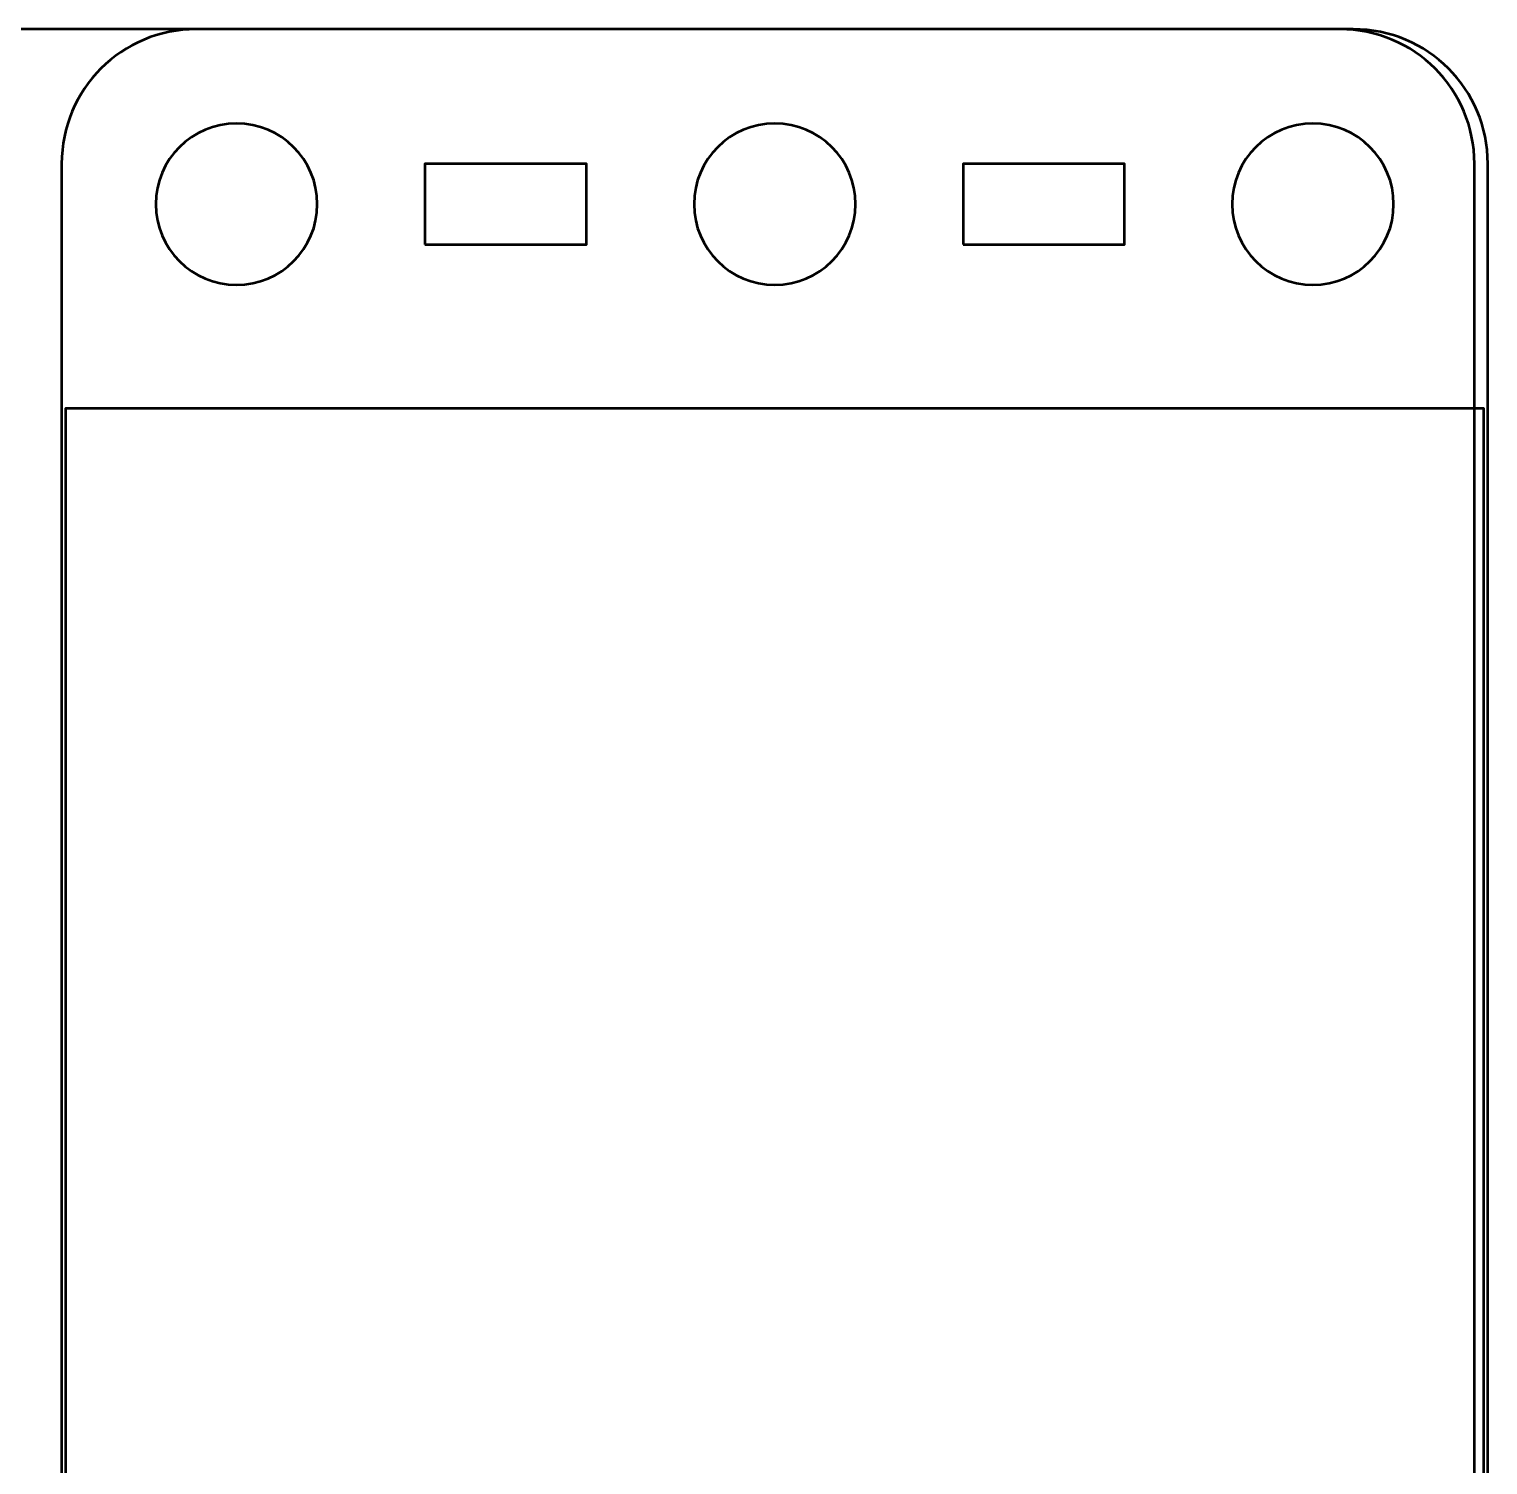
# Model space of a CAD drawing. Header units: centimetres. Extents: x -17.9 to -3, y -25.3 to -4.3.
# Drawn here: x -8.47 to -3.05, y -9.68 to -4.35 of the extents above; entities that cross this region are included whole.
import ezdxf

# ---------------------------------------------------------------- set-up
doc = ezdxf.new("R2010")
doc.units = ezdxf.units.CM
doc.header["$MEASUREMENT"] = 0
doc.layers.add('Layer 1', color=7, linetype='Continuous')

msp = doc.modelspace()

# ---------------------------------------------------------------- linework, layer by layer
at = {"layer": 'Layer 1', "color": 30, "lineweight": 53}
msp.add_lwpolyline([(-8.33514, -14.14092), (-3.06486, -14.14092), (-3.06486, -5.75892), (-8.33514, -5.75892), (-8.33514, -14.14092)], close=True, dxfattribs=at)
at = {"layer": 'Layer 1', "color": 22, "lineweight": 53}
msp.add_open_spline([(-17.90003, -24.8499), (-17.90003, -24.8499), (-17.90003, -4.84994), (-17.90003, -4.84994), (-17.90003, -4.84994), (-17.90003, -4.57297), (-17.67694, -4.34998), (-17.39994, -4.34998), (-17.39994, -4.34998), (-17.39994, -4.34998), (-3.60007, -4.34998), (-3.60007, -4.34998), (-3.60007, -4.34998), (-3.32293, -4.34998), (-3.09997, -4.57297), (-3.09997, -4.84994), (-3.09997, -4.84994), (-3.09997, -4.84994), (-3.09997, -24.8499), (-3.09997, -24.8499), (-3.09997, -24.8499), (-3.09997, -25.1269), (-3.32293, -25.34999), (-3.60007, -25.34999), (-3.60007, -25.34999), (-3.60007, -25.34999), (-17.39994, -25.34999), (-17.39994, -25.34999), (-17.39994, -25.34999), (-17.67694, -25.34999), (-17.90003, -25.1269), (-17.90003, -24.8499)], degree=3, knots=[0, 0, 0, 0, 0.125, 0.125, 0.125, 0.125, 0.25, 0.25, 0.25, 0.25, 0.375, 0.375, 0.375, 0.375, 0.5, 0.5, 0.5, 0.5, 0.625, 0.625, 0.625, 0.625, 0.75, 0.75, 0.75, 0.75, 0.875, 0.875, 0.875, 0.875, 1, 1, 1, 1], dxfattribs=at)
at = {"layer": 'Layer 1', "color": 2, "lineweight": 53}
msp.add_open_spline([(-8.35003, -14.14987), (-8.35003, -14.14987), (-8.35003, -4.84997), (-8.35003, -4.84997), (-8.35003, -4.84997), (-8.35003, -4.57297), (-8.12694, -4.34987), (-7.84994, -4.34987), (-7.84994, -4.34987), (-7.84994, -4.34987), (-3.55008, -4.34987), (-3.55008, -4.34987), (-3.55008, -4.34987), (-3.27294, -4.34987), (-3.04998, -4.57297), (-3.04998, -4.84997), (-3.04998, -4.84997), (-3.04998, -4.84997), (-3.04998, -14.14987), (-3.04998, -14.14987), (-3.04998, -14.14987), (-4.81665, -14.15022), (-6.58335, -14.15022), (-8.35003, -14.14987)], degree=3, knots=[0, 0, 0, 0, 0.1666667, 0.1666667, 0.1666667, 0.1666667, 0.3333333, 0.3333333, 0.3333333, 0.3333333, 0.5, 0.5, 0.5, 0.5, 0.6666667, 0.6666667, 0.6666667, 0.6666667, 0.8333333, 0.8333333, 0.8333333, 0.8333333, 1, 1, 1, 1], dxfattribs=at)
at = {"layer": 'Layer 1', "lineweight": 53}
for points in [[(-7.69999, -4.6999), (-7.53422, -4.6999), (-7.39999, -4.83427), (-7.39999, -4.9999), (-7.39999, -4.9999), (-7.39999, -5.16567), (-7.53422, -5.2999), (-7.69999, -5.2999), (-7.69999, -5.2999), (-7.86566, -5.2999), (-8, -5.16567), (-8, -4.9999), (-8, -4.9999), (-8, -4.83427), (-7.86566, -4.6999), (-7.69999, -4.6999)], [(-5.69992, -4.6999), (-5.53429, -4.6999), (-5.39992, -4.83427), (-5.39992, -4.9999), (-5.39992, -4.9999), (-5.39992, -5.16567), (-5.53429, -5.2999), (-5.69992, -5.2999), (-5.69992, -5.2999), (-5.86569, -5.2999), (-5.99992, -5.16567), (-5.99992, -4.9999), (-5.99992, -4.9999), (-5.99992, -4.83427), (-5.86569, -4.6999), (-5.69992, -4.6999)], [(-3.69999, -4.6999), (-3.53433, -4.6999), (-3.4, -4.83427), (-3.4, -4.9999), (-3.4, -4.9999), (-3.4, -5.16567), (-3.53433, -5.2999), (-3.69999, -5.2999), (-3.69999, -5.2999), (-3.86562, -5.2999), (-3.99999, -5.16567), (-3.99999, -4.9999), (-3.99999, -4.9999), (-3.99999, -4.83427), (-3.86562, -4.6999), (-3.69999, -4.6999)], [(-6.99998, -5.14997), (-6.99998, -5.14997), (-6.99998, -4.84997), (-6.99998, -4.84997), (-6.99998, -4.84997), (-6.99998, -4.84997), (-6.39997, -4.84997), (-6.39997, -4.84997), (-6.39997, -4.84997), (-6.39997, -4.84997), (-6.39997, -5.14997), (-6.39997, -5.14997), (-6.39997, -5.14997), (-6.39997, -5.14997), (-6.99998, -5.14997), (-6.99998, -5.14997)], [(-5.00001, -5.14997), (-5.00001, -5.14997), (-5.00001, -4.84997), (-5.00001, -4.84997), (-5.00001, -4.84997), (-5.00001, -4.84997), (-4.40001, -4.84997), (-4.40001, -4.84997), (-4.40001, -4.84997), (-4.40001, -4.84997), (-4.40001, -5.14997), (-4.40001, -5.14997), (-4.40001, -5.14997), (-4.40001, -5.14997), (-5.00001, -5.14997), (-5.00001, -5.14997)]]:
    msp.add_open_spline(points, degree=3, knots=[0, 0, 0, 0, 0.25, 0.25, 0.25, 0.25, 0.5, 0.5, 0.5, 0.5, 0.75, 0.75, 0.75, 0.75, 1, 1, 1, 1], dxfattribs=at)

doc.saveas('drawing.dxf')
